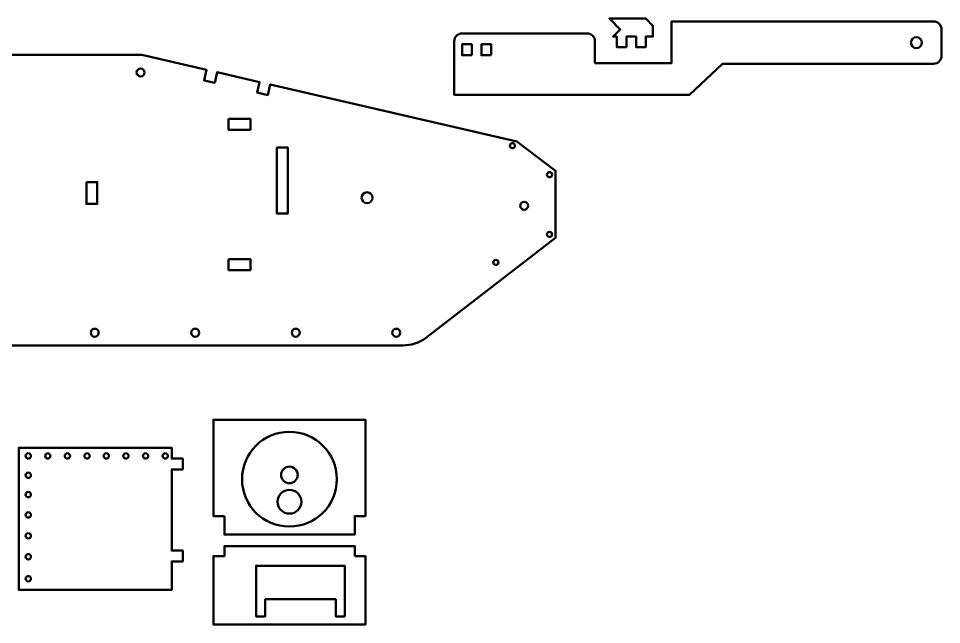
# Model space of a CAD drawing. Header units: inches. Extents: x 1117 to 1992, y -2324 to -585.
# Drawn here: x 1737.3 to 1991.5, y -1676.9 to -1510 of the extents above; entities that cross this region are included whole.
import ezdxf

# ---------------------------------------------------------------- set-up
doc = ezdxf.new("R2010")
doc.units = ezdxf.units.IN
doc.header["$MEASUREMENT"] = 0
doc.layers.add('Layer 1', color=7, linetype='Continuous')

# ---------------------------------------------------------------- blocks, each defined once
blk = doc.blocks.new('block 204')
at = {"layer": 'Layer 1', "color": 18, "lineweight": 50, "true_color": 0x010101}
for points in [[(1795.18, -1537.66), (1801.18, -1537.66), (1801.18, -1540.66), (1795.18, -1540.66), (1795.18, -1537.66)], [(1808.47, -1545.52), (1811.47, -1545.52), (1811.47, -1563.74), (1808.47, -1563.74), (1808.47, -1545.52)], [(1756.01, -1555.06), (1759.01, -1555.06), (1759.01, -1561.06), (1756.01, -1561.06), (1756.01, -1555.06)], [(1795.18, -1576.27), (1801.18, -1576.27), (1801.18, -1579.27), (1795.18, -1579.27), (1795.18, -1576.27)]]:
    blk.add_lwpolyline(points, dxfattribs=at)
for points, knots in [([(1561.52, -1535.01), (1561.52, -1535.01), (1561.52, -1552.55), (1561.52, -1552.55), (1561.52, -1553.76), (1562.49, -1554.73), (1563.7, -1554.73), (1563.7, -1554.73), (1588.59, -1554.73), (1588.59, -1554.73), (1588.59, -1554.73), (1588.59, -1578.83), (1588.59, -1578.83), (1588.59, -1578.83), (1582.81, -1578.81), (1582.81, -1578.81), (1582.81, -1578.81), (1574.37, -1589.73), (1574.37, -1589.73), (1574.37, -1589.73), (1579.72, -1595.08), (1579.72, -1595.08), (1579.72, -1595.08), (1587.39, -1600.05), (1587.39, -1600.05), (1587.39, -1600.05), (1843.14, -1600.05), (1843.14, -1600.05), (1845.47, -1600.05), (1847.63, -1599.32), (1849.41, -1598.08), (1849.41, -1598.08), (1885.22, -1570.43), (1885.22, -1570.43), (1885.22, -1570.43), (1885.22, -1551.93), (1885.22, -1551.93), (1885.22, -1551.93), (1874.51, -1543.85), (1874.51, -1543.85), (1874.51, -1543.85), (1806.63, -1528.17), (1806.63, -1528.17), (1806.63, -1528.17), (1805.95, -1531.1), (1805.95, -1531.1), (1805.95, -1531.1), (1803.03, -1530.42), (1803.03, -1530.42), (1803.03, -1530.42), (1803.71, -1527.5), (1803.71, -1527.5), (1803.71, -1527.5), (1792.01, -1524.8), (1792.01, -1524.8), (1792.01, -1524.8), (1791.34, -1527.72), (1791.34, -1527.72), (1791.34, -1527.72), (1788.42, -1527.04), (1788.42, -1527.04), (1788.42, -1527.04), (1789.09, -1524.12), (1789.09, -1524.12), (1789.09, -1524.12), (1771.24, -1520), (1771.24, -1520), (1771.24, -1520), (1622.77, -1520), (1622.77, -1520), (1622.77, -1520), (1612.39, -1524.04), (1612.39, -1524.04), (1612.39, -1524.04), (1613.47, -1526.84), (1613.47, -1526.84), (1613.47, -1526.84), (1610.67, -1527.93), (1610.67, -1527.93), (1610.67, -1527.93), (1609.59, -1525.13), (1609.59, -1525.13), (1609.59, -1525.13), (1598.41, -1529.49), (1598.41, -1529.49), (1598.41, -1529.49), (1599.49, -1532.28), (1599.49, -1532.28), (1599.49, -1532.28), (1596.7, -1533.37), (1596.7, -1533.37), (1596.7, -1533.37), (1595.62, -1530.58), (1595.62, -1530.58), (1595.62, -1530.58), (1589.87, -1532.82), (1589.87, -1532.82), (1589.87, -1532.82), (1563.7, -1532.82), (1563.7, -1532.82), (1562.49, -1532.82), (1561.52, -1533.8), (1561.52, -1535.01)], [0, 0, 0, 0, 1, 1, 1, 2, 2, 2, 3, 3, 3, 4, 4, 4, 5, 5, 5, 6, 6, 6, 7, 7, 7, 8, 8, 8, 9, 9, 9, 10, 10, 10, 11, 11, 11, 12, 12, 12, 13, 13, 13, 14, 14, 14, 15, 15, 15, 16, 16, 16, 17, 17, 17, 18, 18, 18, 19, 19, 19, 20, 20, 20, 21, 21, 21, 22, 22, 22, 23, 23, 23, 24, 24, 24, 25, 25, 25, 26, 26, 26, 27, 27, 27, 28, 28, 28, 29, 29, 29, 30, 30, 30, 31, 31, 31, 32, 32, 32, 33, 33, 33, 34, 34, 34, 34]), ([(1769.84, -1524.88), (1769.84, -1524.28), (1770.33, -1523.78), (1770.94, -1523.78), (1771.55, -1523.78), (1772.04, -1524.28), (1772.04, -1524.88), (1772.04, -1525.49), (1771.55, -1525.98), (1770.94, -1525.98), (1770.33, -1525.98), (1769.84, -1525.49), (1769.84, -1524.88)], [0, 0, 0, 0, 1, 1, 1, 2, 2, 2, 3, 3, 3, 4, 4, 4, 4]), ([(1831.81, -1559.36), (1831.81, -1558.53), (1832.48, -1557.86), (1833.31, -1557.86), (1834.14, -1557.86), (1834.81, -1558.53), (1834.81, -1559.36), (1834.81, -1560.19), (1834.14, -1560.86), (1833.31, -1560.86), (1832.48, -1560.86), (1831.81, -1560.19), (1831.81, -1559.36)], [0, 0, 0, 0, 1, 1, 1, 2, 2, 2, 3, 3, 3, 4, 4, 4, 4]), ([(1875.48, -1561.56), (1875.48, -1560.95), (1875.97, -1560.46), (1876.58, -1560.46), (1877.18, -1560.46), (1877.68, -1560.95), (1877.68, -1561.56), (1877.68, -1562.17), (1877.18, -1562.66), (1876.58, -1562.66), (1875.97, -1562.66), (1875.48, -1562.17), (1875.48, -1561.56)], [0, 0, 0, 0, 1, 1, 1, 2, 2, 2, 3, 3, 3, 4, 4, 4, 4]), ([(1757.2, -1596.53), (1757.2, -1595.92), (1757.69, -1595.43), (1758.29, -1595.43), (1758.9, -1595.43), (1759.39, -1595.92), (1759.39, -1596.53), (1759.39, -1597.14), (1758.9, -1597.63), (1758.29, -1597.63), (1757.69, -1597.63), (1757.2, -1597.14), (1757.2, -1596.53)], [0, 0, 0, 0, 1, 1, 1, 2, 2, 2, 3, 3, 3, 4, 4, 4, 4]), ([(1784.88, -1596.53), (1784.88, -1595.92), (1785.37, -1595.43), (1785.98, -1595.43), (1786.59, -1595.43), (1787.08, -1595.92), (1787.08, -1596.53), (1787.08, -1597.14), (1786.59, -1597.63), (1785.98, -1597.63), (1785.37, -1597.63), (1784.88, -1597.14), (1784.88, -1596.53)], [0, 0, 0, 0, 1, 1, 1, 2, 2, 2, 3, 3, 3, 4, 4, 4, 4]), ([(1812.56, -1596.53), (1812.56, -1595.92), (1813.06, -1595.43), (1813.66, -1595.43), (1814.27, -1595.43), (1814.76, -1595.92), (1814.76, -1596.53), (1814.76, -1597.14), (1814.27, -1597.63), (1813.66, -1597.63), (1813.06, -1597.63), (1812.56, -1597.14), (1812.56, -1596.53)], [0, 0, 0, 0, 1, 1, 1, 2, 2, 2, 3, 3, 3, 4, 4, 4, 4]), ([(1840.25, -1596.53), (1840.25, -1595.92), (1840.74, -1595.43), (1841.35, -1595.43), (1841.95, -1595.43), (1842.45, -1595.92), (1842.45, -1596.53), (1842.45, -1597.14), (1841.95, -1597.63), (1841.35, -1597.63), (1840.74, -1597.63), (1840.25, -1597.14), (1840.25, -1596.53)], [0, 0, 0, 0, 1, 1, 1, 2, 2, 2, 3, 3, 3, 4, 4, 4, 4])]:
    blk.add_open_spline(points, degree=3, knots=knots, dxfattribs=at)
at = {"layer": 'Layer 1', "color": 240, "lineweight": 50, "true_color": 0xec2227}
for points in [[(1873.35, -1544.32), (1873.74, -1544.32), (1874.05, -1544.64), (1874.05, -1545.03), (1874.05, -1545.42), (1873.74, -1545.74), (1873.35, -1545.74), (1872.96, -1545.74), (1872.64, -1545.42), (1872.64, -1545.03), (1872.64, -1544.64), (1872.96, -1544.32), (1873.35, -1544.32)], [(1883.56, -1552.31), (1883.95, -1552.31), (1884.27, -1552.63), (1884.27, -1553.02), (1884.27, -1553.41), (1883.95, -1553.73), (1883.56, -1553.73), (1883.17, -1553.73), (1882.85, -1553.41), (1882.85, -1553.02), (1882.85, -1552.63), (1883.17, -1552.31), (1883.56, -1552.31)], [(1883.56, -1568.76), (1883.95, -1568.76), (1884.27, -1569.08), (1884.27, -1569.47), (1884.27, -1569.86), (1883.95, -1570.18), (1883.56, -1570.18), (1883.17, -1570.18), (1882.85, -1569.86), (1882.85, -1569.47), (1882.85, -1569.08), (1883.17, -1568.76), (1883.56, -1568.76)], [(1868.78, -1576.47), (1869.17, -1576.47), (1869.49, -1576.79), (1869.49, -1577.18), (1869.49, -1577.57), (1869.17, -1577.89), (1868.78, -1577.89), (1868.39, -1577.89), (1868.07, -1577.57), (1868.07, -1577.18), (1868.07, -1576.79), (1868.39, -1576.47), (1868.78, -1576.47)]]:
    blk.add_open_spline(points, degree=3, knots=[0, 0, 0, 0, 1, 1, 1, 2, 2, 2, 3, 3, 3, 4, 4, 4, 4], dxfattribs=at)
blk = doc.blocks.new('block 227')
at = {"layer": 'Layer 1', "color": 18, "lineweight": 50, "true_color": 0x010101}
blk.add_lwpolyline([(1794.01, -1647.03), (1794.01, -1652.13), (1829.9, -1652.13), (1829.9, -1647.03), (1832.86, -1647.03), (1832.86, -1620.53), (1791.01, -1620.53), (1791.01, -1647.03), (1794.01, -1647.03)], dxfattribs=at)
at = {"layer": 'Layer 1', "color": 240, "lineweight": 50, "true_color": 0xec2227}
for points in [[(1811.93, -1623.83), (1819.14, -1623.83), (1824.98, -1629.68), (1824.98, -1636.88), (1824.98, -1644.09), (1819.14, -1649.93), (1811.93, -1649.93), (1804.72, -1649.93), (1798.88, -1644.09), (1798.88, -1636.88), (1798.88, -1629.68), (1804.72, -1623.83), (1811.93, -1623.83)], [(1811.93, -1633.42), (1813.19, -1633.42), (1814.21, -1634.44), (1814.21, -1635.7), (1814.21, -1636.96), (1813.19, -1637.98), (1811.93, -1637.98), (1810.67, -1637.98), (1809.65, -1636.96), (1809.65, -1635.7), (1809.65, -1634.44), (1810.67, -1633.42), (1811.93, -1633.42)], [(1811.93, -1639.8), (1813.74, -1639.8), (1815.21, -1641.26), (1815.21, -1643.08), (1815.21, -1644.89), (1813.74, -1646.36), (1811.93, -1646.36), (1810.12, -1646.36), (1808.65, -1644.89), (1808.65, -1643.08), (1808.65, -1641.26), (1810.12, -1639.8), (1811.93, -1639.8)]]:
    blk.add_open_spline(points, degree=3, knots=[0, 0, 0, 0, 1, 1, 1, 2, 2, 2, 3, 3, 3, 4, 4, 4, 4], dxfattribs=at)
blk = doc.blocks.new('block 228')
at = {"layer": 'Layer 1', "color": 18, "lineweight": 50, "true_color": 0x010101}
blk.add_lwpolyline([(1782.55, -1634.21), (1782.55, -1631.21), (1779.54, -1631.21), (1779.54, -1628.24), (1737.4, -1628.24), (1737.4, -1667.36), (1779.54, -1667.36), (1779.54, -1659.53), (1782.55, -1659.53), (1782.55, -1656.53), (1779.54, -1656.53), (1779.54, -1634.21), (1782.55, -1634.21)], dxfattribs=at)
at = {"layer": 'Layer 1', "color": 240, "lineweight": 50, "true_color": 0xec2227}
for points in [[(1740.02, -1629.74), (1740.42, -1629.74), (1740.74, -1630.07), (1740.74, -1630.47), (1740.74, -1630.87), (1740.42, -1631.2), (1740.02, -1631.2), (1739.61, -1631.2), (1739.29, -1630.87), (1739.29, -1630.47), (1739.29, -1630.07), (1739.61, -1629.74), (1740.02, -1629.74)], [(1745.38, -1629.74), (1745.78, -1629.74), (1746.11, -1630.07), (1746.11, -1630.47), (1746.11, -1630.87), (1745.78, -1631.2), (1745.38, -1631.2), (1744.98, -1631.2), (1744.65, -1630.87), (1744.65, -1630.47), (1744.65, -1630.07), (1744.98, -1629.74), (1745.38, -1629.74)], [(1750.79, -1629.74), (1751.19, -1629.74), (1751.52, -1630.07), (1751.52, -1630.47), (1751.52, -1630.87), (1751.19, -1631.2), (1750.79, -1631.2), (1750.39, -1631.2), (1750.06, -1630.87), (1750.06, -1630.47), (1750.06, -1630.07), (1750.39, -1629.74), (1750.79, -1629.74)], [(1756.2, -1629.74), (1756.6, -1629.74), (1756.93, -1630.07), (1756.93, -1630.47), (1756.93, -1630.87), (1756.6, -1631.2), (1756.2, -1631.2), (1755.8, -1631.2), (1755.47, -1630.87), (1755.47, -1630.47), (1755.47, -1630.07), (1755.8, -1629.74), (1756.2, -1629.74)], [(1761.5, -1629.74), (1761.9, -1629.74), (1762.23, -1630.07), (1762.23, -1630.47), (1762.23, -1630.87), (1761.9, -1631.2), (1761.5, -1631.2), (1761.1, -1631.2), (1760.77, -1630.87), (1760.77, -1630.47), (1760.77, -1630.07), (1761.1, -1629.74), (1761.5, -1629.74)], [(1766.91, -1629.74), (1767.31, -1629.74), (1767.64, -1630.07), (1767.64, -1630.47), (1767.64, -1630.87), (1767.31, -1631.2), (1766.91, -1631.2), (1766.51, -1631.2), (1766.18, -1630.87), (1766.18, -1630.47), (1766.18, -1630.07), (1766.51, -1629.74), (1766.91, -1629.74)], [(1772.32, -1629.74), (1772.72, -1629.74), (1773.05, -1630.07), (1773.05, -1630.47), (1773.05, -1630.87), (1772.72, -1631.2), (1772.32, -1631.2), (1771.92, -1631.2), (1771.59, -1630.87), (1771.59, -1630.47), (1771.59, -1630.07), (1771.92, -1629.74), (1772.32, -1629.74)], [(1777.73, -1629.74), (1778.13, -1629.74), (1778.46, -1630.07), (1778.46, -1630.47), (1778.46, -1630.87), (1778.13, -1631.2), (1777.73, -1631.2), (1777.33, -1631.2), (1777, -1630.87), (1777, -1630.47), (1777, -1630.07), (1777.33, -1629.74), (1777.73, -1629.74)], [(1740.02, -1635.07), (1740.42, -1635.07), (1740.74, -1635.39), (1740.74, -1635.8), (1740.74, -1636.2), (1740.42, -1636.53), (1740.02, -1636.53), (1739.61, -1636.53), (1739.29, -1636.2), (1739.29, -1635.8), (1739.29, -1635.39), (1739.61, -1635.07), (1740.02, -1635.07)], [(1740.02, -1640.4), (1740.42, -1640.4), (1740.74, -1640.72), (1740.74, -1641.12), (1740.74, -1641.53), (1740.42, -1641.85), (1740.02, -1641.85), (1739.61, -1641.85), (1739.29, -1641.53), (1739.29, -1641.12), (1739.29, -1640.72), (1739.61, -1640.4), (1740.02, -1640.4)], [(1740.02, -1645.99), (1740.42, -1645.99), (1740.74, -1646.32), (1740.74, -1646.72), (1740.74, -1647.12), (1740.42, -1647.45), (1740.02, -1647.45), (1739.61, -1647.45), (1739.29, -1647.12), (1739.29, -1646.72), (1739.29, -1646.32), (1739.61, -1645.99), (1740.02, -1645.99)], [(1740.02, -1651.75), (1740.42, -1651.75), (1740.74, -1652.07), (1740.74, -1652.48), (1740.74, -1652.88), (1740.42, -1653.2), (1740.02, -1653.2), (1739.61, -1653.2), (1739.29, -1652.88), (1739.29, -1652.48), (1739.29, -1652.07), (1739.61, -1651.75), (1740.02, -1651.75)], [(1740.02, -1657.51), (1740.42, -1657.51), (1740.74, -1657.83), (1740.74, -1658.24), (1740.74, -1658.64), (1740.42, -1658.96), (1740.02, -1658.96), (1739.61, -1658.96), (1739.29, -1658.64), (1739.29, -1658.24), (1739.29, -1657.83), (1739.61, -1657.51), (1740.02, -1657.51)], [(1740.02, -1663.57), (1740.42, -1663.57), (1740.74, -1663.89), (1740.74, -1664.3), (1740.74, -1664.7), (1740.42, -1665.03), (1740.02, -1665.03), (1739.61, -1665.03), (1739.29, -1664.7), (1739.29, -1664.3), (1739.29, -1663.89), (1739.61, -1663.57), (1740.02, -1663.57)]]:
    blk.add_open_spline(points, degree=3, knots=[0, 0, 0, 0, 1, 1, 1, 2, 2, 2, 3, 3, 3, 4, 4, 4, 4], dxfattribs=at)

msp = doc.modelspace()

# ---------------------------------------------------------------- linework, layer by layer
at = {"layer": 'Layer 1', "color": 18, "lineweight": 50, "true_color": 0x010101}
for points in [[(1910.05, -1510), (1900.05, -1510), (1903.05, -1513), (1901.05, -1515), (1902.05, -1515), (1902.05, -1517.88), (1904.72, -1517.88), (1904.72, -1515), (1907.38, -1515), (1907.38, -1517.88), (1910.05, -1517.88), (1910.05, -1515), (1912.05, -1515), (1912.05, -1512), (1910.05, -1510)], [(1862.15, -1520.11), (1859.48, -1520.11), (1859.48, -1517.11), (1862.15, -1517.11), (1862.15, -1520.11)], [(1867.48, -1520.11), (1864.81, -1520.11), (1864.81, -1517.11), (1867.48, -1517.11), (1867.48, -1520.11)], [(1829.9, -1658.07), (1829.9, -1655.3), (1794.01, -1655.3), (1794.01, -1658.07), (1791.01, -1658.07), (1791.01, -1676.91), (1832.86, -1676.91), (1832.86, -1658.07), (1829.9, -1658.07)], [(1827.16, -1674.68), (1824.69, -1674.68), (1824.69, -1669.93), (1805.26, -1669.93), (1805.26, -1674.68), (1802.73, -1674.68), (1802.73, -1660.72), (1827.17, -1660.72), (1827.16, -1674.68), (1827.16, -1674.68)]]:
    msp.add_lwpolyline(points, dxfattribs=at)
for points, knots in [([(1989.33, -1510.83), (1989.33, -1510.83), (1917.18, -1510.83), (1917.18, -1510.83), (1917.18, -1510.83), (1917.18, -1522.29), (1917.18, -1522.29), (1917.18, -1522.29), (1896.08, -1522.29), (1896.08, -1522.29), (1896.08, -1522.29), (1896.08, -1516.29), (1896.08, -1516.29), (1896.08, -1515.09), (1895.11, -1514.11), (1893.9, -1514.11), (1893.9, -1514.11), (1859.48, -1514.11), (1859.48, -1514.11), (1858.27, -1514.11), (1857.3, -1515.09), (1857.3, -1516.29), (1857.3, -1516.29), (1857.3, -1531.03), (1857.3, -1531.03), (1857.3, -1531.03), (1922.09, -1531.03), (1922.09, -1531.03), (1922.09, -1531.03), (1931.22, -1522.49), (1931.22, -1522.49), (1931.22, -1522.49), (1989.33, -1522.49), (1989.33, -1522.49), (1990.54, -1522.49), (1991.52, -1521.51), (1991.52, -1520.3), (1991.52, -1520.3), (1991.52, -1513.02), (1991.52, -1513.02), (1991.52, -1511.81), (1990.54, -1510.83), (1989.33, -1510.83)], [0, 0, 0, 0, 1, 1, 1, 2, 2, 2, 3, 3, 3, 4, 4, 4, 5, 5, 5, 6, 6, 6, 7, 7, 7, 8, 8, 8, 9, 9, 9, 10, 10, 10, 11, 11, 11, 12, 12, 12, 13, 13, 13, 14, 14, 14, 14]), ([(1984.6, -1518.16), (1983.77, -1518.16), (1983.1, -1517.49), (1983.1, -1516.66), (1983.1, -1515.83), (1983.77, -1515.16), (1984.6, -1515.16), (1985.43, -1515.16), (1986.1, -1515.83), (1986.1, -1516.66), (1986.1, -1517.49), (1985.43, -1518.16), (1984.6, -1518.16)], [0, 0, 0, 0, 1, 1, 1, 2, 2, 2, 3, 3, 3, 4, 4, 4, 4])]:
    msp.add_open_spline(points, degree=3, knots=knots, dxfattribs=at)

# ---------------------------------------------------------------- block references
at = {"layer": 'Layer 1'}
for name in ['block 204', 'block 227', 'block 228']:
    msp.add_blockref(name, (0, 0), dxfattribs=at)

doc.saveas('drawing.dxf')
